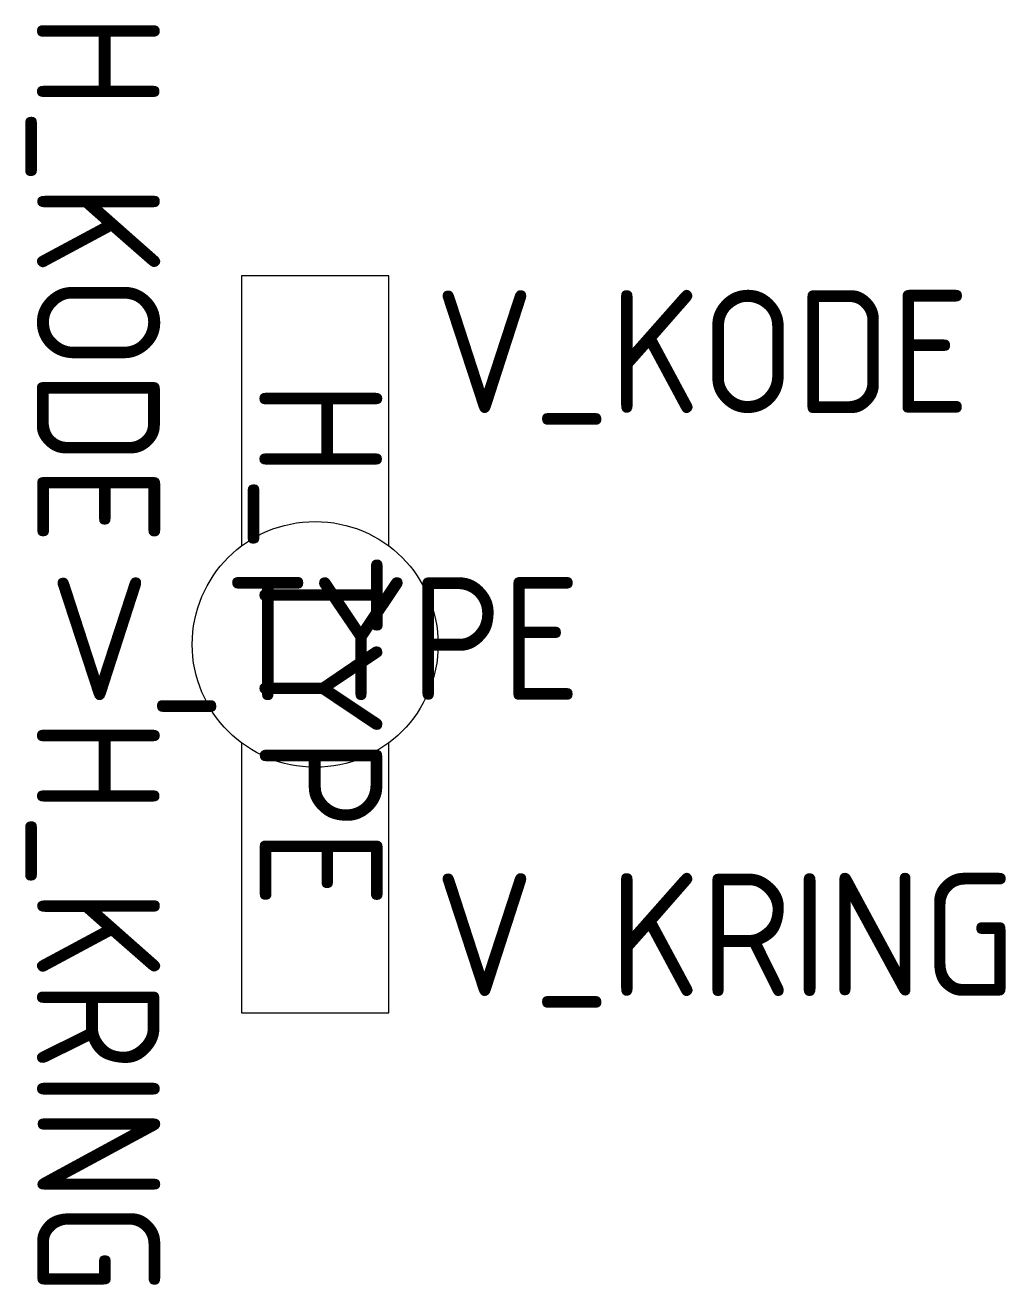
# Model space of a CAD drawing. Extents: x -5.9 to 14, y -13 to 12.6.
import ezdxf
from ezdxf.enums import TextEntityAlignment as Align

# ---------------------------------------------------------------- set-up
doc = ezdxf.new("R2010")
doc.units = 0
doc.layers.get('0').update_dxf_attribs({"linetype": 'CONTINUOUS'})
doc.styles.get("Standard").update_dxf_attribs({"font": 'iso8.shx'})

msp = doc.modelspace()

# ---------------------------------------------------------------- linework, layer by layer
for points in [[(1.5, 2), (1.5, 7.5), (-1.5, 7.5), (-1.5, 2)], [(-1.5, -2), (-1.5, -7.5), (1.5, -7.5), (1.5, -2)]]:
    msp.add_lwpolyline(points)
msp.add_circle((0, 0), 2.5)

# ---------------------------------------------------------------- texts
msp.add_attdef('H_KODE', text='XXX', height=2.5, rotation=270).set_placement((-5.659, 2.035), align=Align.RIGHT)
for tag, p in [('V_KODE', (2.431, 4.707)), ('V_KRING', (2.431, -7.155))]:
    msp.add_attdef(tag, p, 'XXX', height=2.5)
msp.add_attdef('H_TYPE', text='XXX', height=2.5, rotation=270).set_placement((0, 0), align=Align.MIDDLE)
msp.add_attdef('V_TYPE', text='XXX', height=2.5).set_placement((0, 0), align=Align.MIDDLE)
msp.add_attdef('H_KRING', (-5.659, -1.495), 'XXX', height=2.5, rotation=270)

doc.saveas('drawing.dxf')
